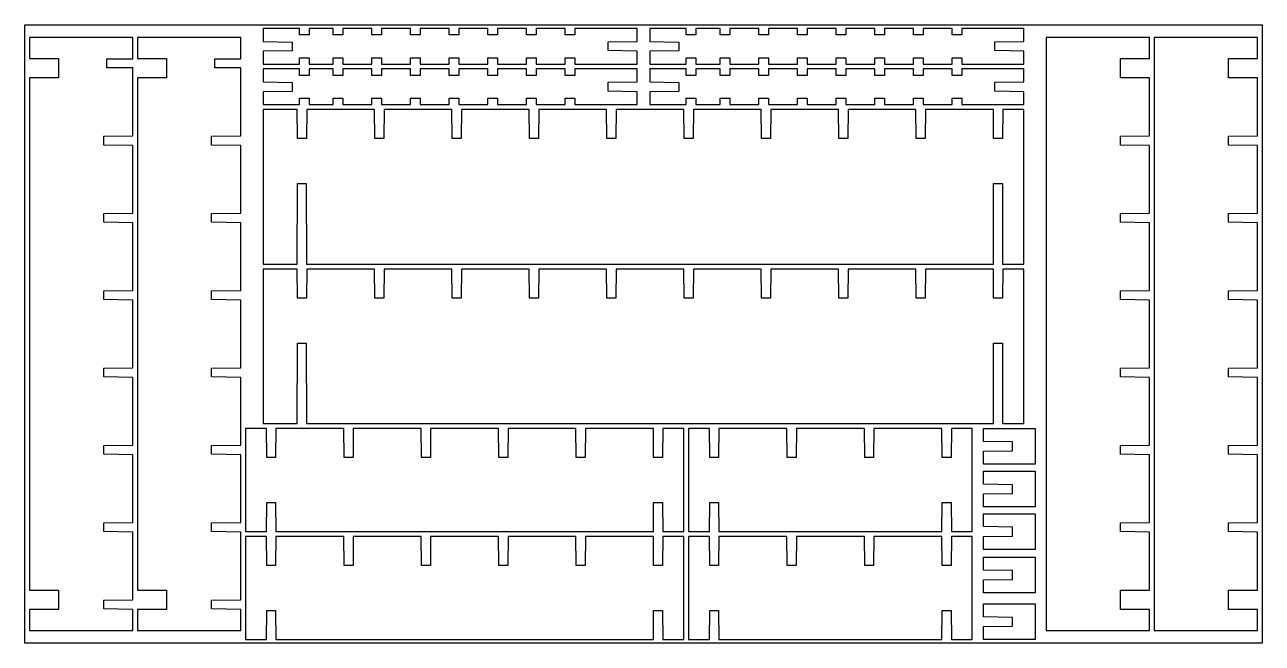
# Model space of a CAD drawing. Extents: x -42 to 54, y -16 to 32.
import ezdxf

# ---------------------------------------------------------------- set-up
doc = ezdxf.new("R2010")
doc.units = 0
doc.header["$MEASUREMENT"] = 0
doc.layers.add('BOUNDING_BOX', color=18, linetype='CONTINUOUS')
doc.layers.add('OVERLAY', color=18, linetype='CONTINUOUS')

# ---------------------------------------------------------------- blocks, each defined once
blk = doc.blocks.new('BLOCK_36')
at = {"layer": 'OVERLAY', "color": 7}
blk.add_lwpolyline([(-25.25, 29.364), (-25.25, 31), (-33.25, 31), (-33.25, 29.383), (-31, 29.37), (-31, 27.88), (-33.25, 27.867), (-33.25, -11.875), (-31, -11.889), (-31, -13.38), (-33.25, -13.383), (-33.25, -15), (-25.25, -15), (-25.25, -13.373), (-27.5, -13.337), (-27.5, -12.651), (-25.25, -12.634), (-25.25, -7.373), (-27.5, -7.337), (-27.5, -6.651), (-25.25, -6.634), (-25.25, -1.372), (-27.5, -1.336), (-27.5, -0.65), (-25.25, -0.633), (-25.25, 4.629), (-27.5, 4.664), (-27.5, 5.35), (-25.25, 5.367), (-25.25, 10.629), (-27.5, 10.665), (-27.5, 11.351), (-25.25, 11.368), (-25.25, 16.63), (-27.5, 16.666), (-27.5, 17.352), (-25.25, 17.369), (-25.25, 22.631), (-27.5, 22.666), (-27.5, 23.352), (-25.25, 23.369), (-25.25, 28.644), (-27.25, 28.661), (-27.25, 29.347)], close=True, dxfattribs=at)
blk = doc.blocks.new('BLOCK_34')
at = {"layer": 'OVERLAY', "color": 7}
blk.add_lwpolyline([(-33.625, 29.364), (-33.625, 31), (-41.625, 31), (-41.625, 29.383), (-39.375, 29.37), (-39.375, 27.88), (-41.625, 27.867), (-41.625, -11.875), (-39.375, -11.889), (-39.375, -13.38), (-41.625, -13.383), (-41.625, -15), (-33.625, -15), (-33.625, -13.373), (-35.875, -13.337), (-35.875, -12.651), (-33.625, -12.634), (-33.625, -7.373), (-35.875, -7.337), (-35.875, -6.651), (-33.625, -6.634), (-33.625, -1.372), (-35.875, -1.336), (-35.875, -0.65), (-33.625, -0.633), (-33.625, 4.629), (-35.875, 4.664), (-35.875, 5.35), (-33.625, 5.367), (-33.625, 10.629), (-35.875, 10.665), (-35.875, 11.351), (-33.625, 11.368), (-33.625, 16.63), (-35.875, 16.666), (-35.875, 17.352), (-33.625, 17.369), (-33.625, 22.631), (-35.875, 22.666), (-35.875, 23.352), (-33.625, 23.369), (-33.625, 28.644), (-35.625, 28.661), (-35.625, 29.347)], close=True, dxfattribs=at)
blk = doc.blocks.new('BLOCK_32')
at = {"layer": 'OVERLAY', "color": 7}
blk.add_lwpolyline([(53.625, 29.383), (53.625, 31), (45.625, 31), (45.625, -15), (53.625, -15), (53.625, -13.384), (51.375, -13.372), (51.375, -11.881), (53.625, -11.869), (53.625, -7.369), (51.375, -7.334), (51.375, -6.648), (53.625, -6.631), (53.625, -1.369), (51.375, -1.334), (51.375, -0.648), (53.625, -0.631), (53.625, 4.631), (51.375, 4.666), (51.375, 5.352), (53.625, 5.369), (53.625, 10.631), (51.375, 10.666), (51.375, 11.352), (53.625, 11.369), (53.625, 16.631), (51.375, 16.666), (51.375, 17.352), (53.625, 17.369), (53.625, 22.631), (51.375, 22.666), (51.375, 23.352), (53.625, 23.369), (53.625, 27.867), (51.375, 27.88), (51.375, 29.37)], close=True, dxfattribs=at)
blk = doc.blocks.new('BLOCK_30')
at = {"layer": 'OVERLAY', "color": 7}
blk.add_lwpolyline([(45.25, 29.383), (45.25, 31), (37.25, 31), (37.25, -15), (45.25, -15), (45.25, -13.384), (43, -13.372), (43, -11.881), (45.25, -11.869), (45.25, -7.369), (43, -7.334), (43, -6.648), (45.25, -6.631), (45.25, -1.369), (43, -1.334), (43, -0.648), (45.25, -0.631), (45.25, 4.631), (43, 4.666), (43, 5.352), (45.25, 5.369), (45.25, 10.631), (43, 10.666), (43, 11.352), (45.25, 11.369), (45.25, 16.631), (43, 16.666), (43, 17.352), (45.25, 17.369), (45.25, 22.631), (43, 22.666), (43, 23.352), (45.25, 23.369), (45.25, 27.867), (43, 27.88), (43, 29.37)], close=True, dxfattribs=at)
blk = doc.blocks.new('BLOCK_21')
at = {"layer": 'OVERLAY', "color": 7}
blk.add_lwpolyline([(33.878, 25.418), (33.842, 23.168), (33.156, 23.168), (33.139, 25.418), (27.878, 25.418), (27.842, 23.168), (27.156, 23.168), (27.139, 25.418), (21.878, 25.418), (21.842, 23.168), (21.156, 23.168), (21.139, 25.418), (15.879, 25.418), (15.843, 23.168), (15.157, 23.168), (15.14, 25.418), (9.879, 25.418), (9.843, 23.168), (9.157, 23.168), (9.14, 25.418), (3.879, 25.418), (3.844, 23.168), (3.158, 23.168), (3.141, 25.418), (-2.12, 25.418), (-2.156, 23.168), (-2.842, 23.168), (-2.859, 25.418), (-8.12, 25.418), (-8.156, 23.168), (-8.842, 23.168), (-8.859, 25.418), (-14.119, 25.418), (-14.155, 23.168), (-14.841, 23.168), (-14.858, 25.418), (-20.119, 25.418), (-20.155, 23.168), (-20.841, 23.168), (-20.858, 25.418), (-23.5, 25.418), (-23.5, 13.418), (-20.862, 13.418), (-20.845, 19.668), (-20.159, 19.668), (-20.142, 13.418), (33.14, 13.418), (33.157, 19.668), (33.843, 19.668), (33.86, 13.418), (35.5, 13.418), (35.5, 25.418)], close=True, dxfattribs=at)
blk = doc.blocks.new('BLOCK_19')
at = {"layer": 'OVERLAY', "color": 7}
blk.add_lwpolyline([(33.878, 13.043), (33.842, 10.793), (33.156, 10.793), (33.139, 13.043), (27.878, 13.043), (27.842, 10.793), (27.156, 10.793), (27.139, 13.043), (21.878, 13.043), (21.842, 10.793), (21.156, 10.793), (21.139, 13.043), (15.879, 13.043), (15.843, 10.793), (15.157, 10.793), (15.14, 13.043), (9.879, 13.043), (9.843, 10.793), (9.157, 10.793), (9.14, 13.043), (3.879, 13.043), (3.844, 10.793), (3.158, 10.793), (3.141, 13.043), (-2.12, 13.043), (-2.156, 10.793), (-2.842, 10.793), (-2.859, 13.043), (-8.12, 13.043), (-8.156, 10.793), (-8.842, 10.793), (-8.859, 13.043), (-14.119, 13.043), (-14.155, 10.793), (-14.841, 10.793), (-14.858, 13.043), (-20.119, 13.043), (-20.155, 10.793), (-20.841, 10.793), (-20.858, 13.043), (-23.5, 13.043), (-23.5, 1.043), (-20.862, 1.043), (-20.845, 7.293), (-20.159, 7.293), (-20.142, 1.043), (33.14, 1.043), (33.157, 7.293), (33.843, 7.293), (33.86, 1.043), (35.5, 1.043), (35.5, 13.043)], close=True, dxfattribs=at)
blk = doc.blocks.new('BLOCK_17')
at = {"layer": 'OVERLAY', "color": 7}
blk.add_lwpolyline([(7.493, 0.668), (7.472, -1.582), (6.786, -1.582), (6.764, 0.668), (1.492, 0.668), (1.47, -1.582), (0.784, -1.582), (0.763, 0.668), (-4.51, 0.668), (-4.531, -1.582), (-5.217, -1.582), (-5.239, 0.668), (-10.511, 0.668), (-10.533, -1.582), (-11.219, -1.582), (-11.24, 0.668), (-16.513, 0.668), (-16.534, -1.582), (-17.22, -1.582), (-17.242, 0.668), (-22.514, 0.668), (-22.536, -1.582), (-23.222, -1.582), (-23.243, 0.668), (-24.875, 0.668), (-24.875, -7.332), (-23.243, -7.332), (-23.222, -5.082), (-22.536, -5.082), (-22.514, -7.332), (6.764, -7.332), (6.786, -5.082), (7.472, -5.082), (7.493, -7.332), (9.125, -7.332), (9.125, 0.668)], close=True, dxfattribs=at)
blk = doc.blocks.new('BLOCK_15')
at = {"layer": 'OVERLAY', "color": 7}
blk.add_lwpolyline([(7.493, -7.707), (7.472, -9.957), (6.786, -9.957), (6.764, -7.707), (1.492, -7.707), (1.47, -9.957), (0.784, -9.957), (0.763, -7.707), (-4.51, -7.707), (-4.531, -9.957), (-5.217, -9.957), (-5.239, -7.707), (-10.511, -7.707), (-10.533, -9.957), (-11.219, -9.957), (-11.24, -7.707), (-16.513, -7.707), (-16.534, -9.957), (-17.22, -9.957), (-17.242, -7.707), (-22.514, -7.707), (-22.536, -9.957), (-23.222, -9.957), (-23.243, -7.707), (-24.875, -7.707), (-24.875, -15.707), (-23.243, -15.707), (-23.222, -13.457), (-22.536, -13.457), (-22.514, -15.707), (6.764, -15.707), (6.786, -13.457), (7.472, -13.457), (7.493, -15.707), (9.125, -15.707), (9.125, -7.707)], close=True, dxfattribs=at)
blk = doc.blocks.new('BLOCK_13')
at = {"layer": 'OVERLAY', "color": 7}
blk.add_lwpolyline([(29.883, -7.707), (29.861, -9.957), (29.175, -9.957), (29.154, -7.707), (23.871, -7.707), (23.849, -9.957), (23.163, -9.957), (23.142, -7.707), (17.858, -7.707), (17.837, -9.957), (17.151, -9.957), (17.129, -7.707), (11.846, -7.707), (11.825, -9.957), (11.139, -9.957), (11.117, -7.707), (9.5, -7.707), (9.5, -15.707), (11.117, -15.707), (11.139, -13.457), (11.825, -13.457), (11.846, -15.707), (29.154, -15.707), (29.175, -13.457), (29.861, -13.457), (29.883, -15.707), (31.5, -15.707), (31.5, -7.707)], close=True, dxfattribs=at)
blk = doc.blocks.new('BLOCK_11')
at = {"layer": 'OVERLAY', "color": 7}
blk.add_lwpolyline([(29.883, 0.668), (29.861, -1.582), (29.175, -1.582), (29.154, 0.668), (23.871, 0.668), (23.849, -1.582), (23.163, -1.582), (23.142, 0.668), (17.858, 0.668), (17.837, -1.582), (17.151, -1.582), (17.129, 0.668), (11.846, 0.668), (11.825, -1.582), (11.139, -1.582), (11.117, 0.668), (9.5, 0.668), (9.5, -7.332), (11.117, -7.332), (11.139, -5.082), (11.825, -5.082), (11.846, -7.332), (29.154, -7.332), (29.175, -5.082), (29.861, -5.082), (29.883, -7.332), (31.5, -7.332), (31.5, 0.668)], close=True, dxfattribs=at)
blk = doc.blocks.new('BLOCK_2')
at = {"layer": 'BOUNDING_BOX', "color": 7}
blk.add_lwpolyline([(54, -16), (-42, -16), (-42, 32), (54, 32)], close=True, dxfattribs=at)

msp = doc.modelspace()

# ---------------------------------------------------------------- linework, layer by layer
at = {"layer": 'OVERLAY', "color": 7}
for points in [[(5.5, 30.707), (5.5, 31.707), (0.685, 31.707), (0.685, 31.207), (-0.065, 31.207), (-0.065, 31.707), (-2.315, 31.707), (-2.315, 31.207), (-3.065, 31.207), (-3.065, 31.707), (-5.315, 31.707), (-5.315, 31.207), (-6.065, 31.207), (-6.065, 31.707), (-8.315, 31.707), (-8.315, 31.207), (-9.065, 31.207), (-9.065, 31.707), (-11.313, 31.707), (-11.313, 31.207), (-12.063, 31.207), (-12.063, 31.707), (-14.313, 31.707), (-14.313, 31.207), (-15.063, 31.207), (-15.063, 31.707), (-17.313, 31.707), (-17.313, 31.207), (-18.063, 31.207), (-18.063, 31.707), (-19.938, 31.707), (-19.938, 31.207), (-20.688, 31.207), (-20.688, 31.707), (-23.5, 31.707), (-23.5, 30.707), (-21.25, 30.657), (-21.25, 29.971), (-23.5, 29.941), (-23.5, 28.941), (-20.688, 28.941), (-20.688, 29.441), (-19.938, 29.441), (-19.938, 28.941), (-18.063, 28.941), (-18.063, 29.441), (-17.313, 29.441), (-17.313, 28.941), (-15.063, 28.941), (-15.063, 29.441), (-14.313, 29.441), (-14.313, 28.941), (-12.063, 28.941), (-12.063, 29.441), (-11.313, 29.441), (-11.313, 28.941), (-9.065, 28.941), (-9.065, 29.441), (-8.315, 29.441), (-8.315, 28.941), (-6.065, 28.941), (-6.065, 29.441), (-5.315, 29.441), (-5.315, 28.941), (-3.065, 28.941), (-3.065, 29.441), (-2.315, 29.441), (-2.315, 28.941), (-0.065, 28.941), (-0.065, 29.441), (0.685, 29.441), (0.685, 28.941), (5.5, 28.941), (5.5, 29.941), (3.25, 29.99), (3.25, 30.676)], [(35.5, 30.707), (35.5, 31.707), (30.685, 31.707), (30.685, 31.207), (29.935, 31.207), (29.935, 31.707), (27.685, 31.707), (27.685, 31.207), (26.935, 31.207), (26.935, 31.707), (24.685, 31.707), (24.685, 31.207), (23.935, 31.207), (23.935, 31.707), (21.685, 31.707), (21.685, 31.207), (20.935, 31.207), (20.935, 31.707), (18.688, 31.707), (18.688, 31.207), (17.938, 31.207), (17.938, 31.707), (15.688, 31.707), (15.688, 31.207), (14.938, 31.207), (14.938, 31.707), (12.688, 31.707), (12.688, 31.207), (11.938, 31.207), (11.938, 31.707), (10.063, 31.707), (10.063, 31.207), (9.313, 31.207), (9.313, 31.707), (6.5, 31.707), (6.5, 30.707), (8.75, 30.657), (8.75, 29.971), (6.5, 29.941), (6.5, 28.941), (9.313, 28.941), (9.313, 29.441), (10.063, 29.441), (10.063, 28.941), (11.938, 28.941), (11.938, 29.441), (12.688, 29.441), (12.688, 28.941), (14.938, 28.941), (14.938, 29.441), (15.688, 29.441), (15.688, 28.941), (17.938, 28.941), (17.938, 29.441), (18.688, 29.441), (18.688, 28.941), (20.935, 28.941), (20.935, 29.441), (21.685, 29.441), (21.685, 28.941), (23.935, 28.941), (23.935, 29.441), (24.685, 29.441), (24.685, 28.941), (26.935, 28.941), (26.935, 29.441), (27.685, 29.441), (27.685, 28.941), (29.935, 28.941), (29.935, 29.441), (30.685, 29.441), (30.685, 28.941), (35.5, 28.941), (35.5, 29.941), (33.25, 29.99), (33.25, 30.676)], [(5.5, 27.566), (5.5, 28.566), (0.685, 28.566), (0.685, 28.066), (-0.065, 28.066), (-0.065, 28.566), (-2.315, 28.566), (-2.315, 28.066), (-3.065, 28.066), (-3.065, 28.566), (-5.315, 28.566), (-5.315, 28.066), (-6.065, 28.066), (-6.065, 28.566), (-8.315, 28.566), (-8.315, 28.066), (-9.065, 28.066), (-9.065, 28.566), (-11.313, 28.566), (-11.313, 28.066), (-12.063, 28.066), (-12.063, 28.566), (-14.313, 28.566), (-14.313, 28.066), (-15.063, 28.066), (-15.063, 28.566), (-17.313, 28.566), (-17.313, 28.066), (-18.063, 28.066), (-18.063, 28.566), (-19.938, 28.566), (-19.938, 28.066), (-20.688, 28.066), (-20.688, 28.566), (-23.5, 28.566), (-23.5, 27.566), (-21.25, 27.517), (-21.25, 26.831), (-23.5, 26.8), (-23.5, 25.8), (-20.688, 25.8), (-20.688, 26.3), (-19.938, 26.3), (-19.938, 25.8), (-18.063, 25.8), (-18.063, 26.3), (-17.313, 26.3), (-17.313, 25.8), (-15.063, 25.8), (-15.063, 26.3), (-14.313, 26.3), (-14.313, 25.8), (-12.063, 25.8), (-12.063, 26.3), (-11.313, 26.3), (-11.313, 25.8), (-9.065, 25.8), (-9.065, 26.3), (-8.315, 26.3), (-8.315, 25.8), (-6.065, 25.8), (-6.065, 26.3), (-5.315, 26.3), (-5.315, 25.8), (-3.065, 25.8), (-3.065, 26.3), (-2.315, 26.3), (-2.315, 25.8), (-0.065, 25.8), (-0.065, 26.3), (0.685, 26.3), (0.685, 25.8), (5.5, 25.8), (5.5, 26.8), (3.25, 26.85), (3.25, 27.536)], [(35.5, 27.566), (35.5, 28.566), (30.685, 28.566), (30.685, 28.066), (29.935, 28.066), (29.935, 28.566), (27.685, 28.566), (27.685, 28.066), (26.935, 28.066), (26.935, 28.566), (24.685, 28.566), (24.685, 28.066), (23.935, 28.066), (23.935, 28.566), (21.685, 28.566), (21.685, 28.066), (20.935, 28.066), (20.935, 28.566), (18.688, 28.566), (18.688, 28.066), (17.938, 28.066), (17.938, 28.566), (15.688, 28.566), (15.688, 28.066), (14.938, 28.066), (14.938, 28.566), (12.688, 28.566), (12.688, 28.066), (11.938, 28.066), (11.938, 28.566), (10.063, 28.566), (10.063, 28.066), (9.313, 28.066), (9.313, 28.566), (6.5, 28.566), (6.5, 27.566), (8.75, 27.517), (8.75, 26.831), (6.5, 26.8), (6.5, 25.8), (9.313, 25.8), (9.313, 26.3), (10.063, 26.3), (10.063, 25.8), (11.938, 25.8), (11.938, 26.3), (12.688, 26.3), (12.688, 25.8), (14.938, 25.8), (14.938, 26.3), (15.688, 26.3), (15.688, 25.8), (17.938, 25.8), (17.938, 26.3), (18.688, 26.3), (18.688, 25.8), (20.935, 25.8), (20.935, 26.3), (21.685, 26.3), (21.685, 25.8), (23.935, 25.8), (23.935, 26.3), (24.685, 26.3), (24.685, 25.8), (26.935, 25.8), (26.935, 26.3), (27.685, 26.3), (27.685, 25.8), (29.935, 25.8), (29.935, 26.3), (30.685, 26.3), (30.685, 25.8), (35.5, 25.8), (35.5, 26.8), (33.25, 26.85), (33.25, 27.536)], [(32.375, -2.097), (32.375, -1.097), (34.625, -1.067), (34.625, -0.381), (32.375, -0.332), (32.375, 0.668), (36.375, 0.668), (36.375, -2.097)], [(32.375, -5.415), (32.375, -4.415), (34.625, -4.385), (34.625, -3.699), (32.375, -3.649), (32.375, -2.649), (36.375, -2.649), (36.375, -5.415)], [(32.375, -8.714), (32.375, -7.714), (34.625, -7.684), (34.625, -6.998), (32.375, -6.949), (32.375, -5.949), (36.375, -5.949), (36.375, -8.714)], [(32.375, -12.082), (32.375, -11.082), (34.625, -11.051), (34.625, -10.365), (32.375, -10.316), (32.375, -9.316), (36.375, -9.316), (36.375, -12.082)], [(32.375, -15.707), (32.375, -14.707), (34.625, -14.676), (34.625, -13.99), (32.375, -13.941), (32.375, -12.941), (36.375, -12.941), (36.375, -15.707)]]:
    msp.add_lwpolyline(points, close=True, dxfattribs=at)

# ---------------------------------------------------------------- block references
at = {"layer": 'BOUNDING_BOX'}
msp.add_blockref('BLOCK_2', (0, 0), dxfattribs=at)
at = {"layer": 'OVERLAY'}
for name in ['BLOCK_34', 'BLOCK_36', 'BLOCK_30', 'BLOCK_32', 'BLOCK_21', 'BLOCK_19', 'BLOCK_17', 'BLOCK_11', 'BLOCK_15', 'BLOCK_13']:
    msp.add_blockref(name, (0, 0), dxfattribs=at)

doc.saveas('drawing.dxf')
